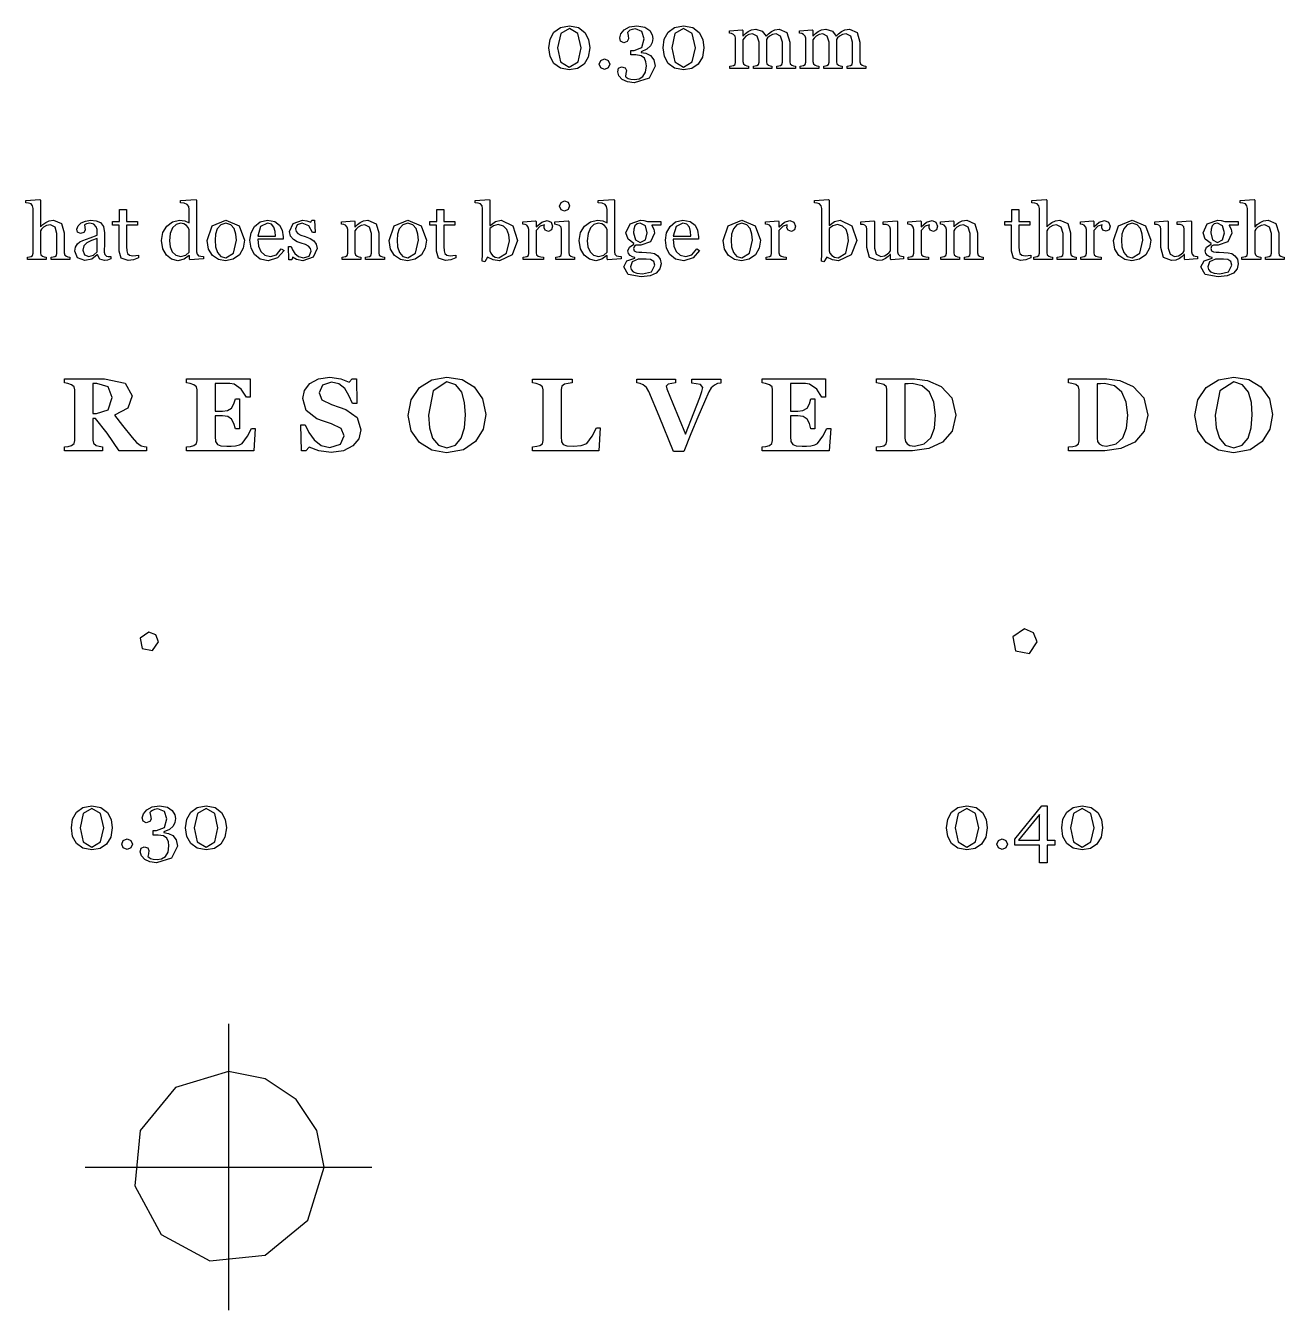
# Model space of a CAD drawing. Extents: x 0 to 118, y 2 to 170.
# Drawn here: x 56.81 to 76.58, y 83.5 to 103.67 of the extents above; entities that cross this region are included whole.
import ezdxf

# ---------------------------------------------------------------- set-up
doc = ezdxf.new("R2010")
doc.units = 0

msp = doc.modelspace()

# ---------------------------------------------------------------- linework, layer by layer
at = {"layer": 'Layer 1', "color": 7}
for points in [[(65.594482, 103.570067), (65.652465, 103.459595), (65.67199, 103.32776), (65.64819, 103.178832), (65.582882, 103.07019), (65.481565, 103.003052), (65.35095, 102.980477), (65.21057, 103.006722), (65.11047, 103.078742), (65.050048, 103.189827), (65.030523, 103.327767), (65.049447, 103.461432), (65.109872, 103.571907), (65.210583, 103.64698), (65.351573, 103.674445), (65.495005, 103.64637), (65.594493, 103.570075), (65.594482, 103.570067)], [(65.53711, 103.32776), (65.48706, 103.552977), (65.352172, 103.632935), (65.215455, 103.552977), (65.165405, 103.32776), (65.213012, 103.10559), (65.350952, 103.021972), (65.488892, 103.10559), (65.53711, 103.32776), (65.53711, 103.32776)], [(66.369017, 102.777222), (66.264038, 102.791872), (66.18225, 102.830325), (66.12915, 102.886477), (66.11085, 102.951785), (66.1255, 103.005495), (66.172498, 103.02992), (66.22804, 103.01162), (66.247565, 102.970725), (66.24084, 102.921287), (66.231065, 102.878562), (66.246315, 102.863912), (66.274392, 102.847437), (66.315285, 102.832787), (66.37571, 102.827287), (66.4459, 102.839487), (66.505715, 102.87855), (66.547217, 102.944467), (66.562467, 103.042735), (66.555142, 103.108042), (66.529507, 103.164195), (66.477627, 103.200815), (66.39523, 103.21424), (66.315275, 103.21424), (66.315275, 103.284432), (66.368375, 103.284432), (66.489835, 103.330817), (66.527068, 103.470587), (66.491057, 103.585335), (66.389128, 103.624397), (66.336637, 103.616472), (66.303677, 103.601822), (66.278655, 103.582897), (66.264005, 103.567647), (66.27438, 103.51943), (66.28048, 103.465717), (66.260955, 103.424825), (66.204802, 103.407125), (66.157195, 103.430325), (66.142545, 103.484037), (66.160245, 103.548732), (66.212735, 103.61038), (66.297575, 103.656765), (66.412932, 103.674465), (66.536833, 103.65189), (66.614348, 103.59818), (66.65219, 103.532872), (66.662565, 103.474277), (66.654015, 103.412633), (66.62594, 103.35587), (66.569177, 103.30338), (66.481285, 103.265537), (66.481285, 103.255762), (66.553917, 103.240512), (66.624107, 103.204502), (66.677207, 103.139805), (66.697958, 103.040318), (66.603965, 102.8505), (66.368977, 102.777257), (66.369017, 102.777222)], [(67.388305, 103.570067), (67.44629, 103.459595), (67.465815, 103.32776), (67.442015, 103.178832), (67.376708, 103.07019), (67.275388, 103.003052), (67.144773, 102.980477), (67.004393, 103.006722), (66.904295, 103.078742), (66.84387, 103.189827), (66.824345, 103.327767), (66.84327, 103.461432), (66.903695, 103.571907), (67.004402, 103.64698), (67.145392, 103.674445), (67.288825, 103.64637), (67.388312, 103.570075), (67.388305, 103.570067)], [(67.330933, 103.32776), (67.280885, 103.552977), (67.145995, 103.632935), (67.009277, 103.552977), (66.959227, 103.32776), (67.006835, 103.10559), (67.144775, 103.021972), (67.282715, 103.10559), (67.330933, 103.32776), (67.330933, 103.32776)], [(68.90503, 103), (68.61145, 103), (68.61145, 103.040283), (68.639527, 103.042783), (68.66516, 103.047657), (68.690185, 103.066582), (68.698735, 103.102595), (68.698735, 103.413262), (68.669437, 103.51092), (68.597417, 103.54571), (68.541265, 103.53656), (68.493047, 103.510925), (68.46314, 103.481627), (68.44544, 103.455992), (68.44544, 103.108702), (68.452765, 103.073302), (68.477787, 103.052552), (68.502812, 103.044002), (68.53272, 103.040352), (68.53272, 103), (68.245245, 103), (68.245245, 103.040283), (68.2721, 103.042783), (68.296525, 103.047657), (68.321547, 103.066582), (68.330097, 103.102595), (68.330097, 103.413262), (68.3008, 103.51092), (68.22878, 103.54571), (68.172627, 103.535935), (68.12441, 103.510302), (68.094502, 103.479785), (68.076202, 103.45476), (68.076202, 103.10991), (68.084752, 103.07512), (68.110387, 103.053745), (68.136632, 103.044595), (68.16654, 103.04032), (68.16654, 103), (67.87418, 103), (67.87418, 103.040283), (67.902867, 103.042783), (67.929112, 103.047657), (67.954137, 103.066582), (67.962687, 103.102595), (67.962687, 103.47674), (67.953537, 103.51153), (67.929137, 103.538385), (67.90045, 103.549985), (67.86505, 103.556085), (67.86505, 103.595757), (68.066465, 103.609182), (68.075015, 103.600632), (68.075015, 103.514575), (68.07929, 103.514575), (68.116522, 103.550585), (68.157415, 103.584155), (68.210517, 103.608555), (68.280097, 103.61833), (68.380805, 103.586592), (68.44123, 103.51091), (68.479682, 103.54814), (68.524237, 103.58293), (68.578557, 103.608565), (68.64875, 103.61834), (68.769597, 103.568292), (68.814155, 103.414482), (68.814155, 103.108697), (68.82148, 103.073297), (68.846505, 103.052547), (68.873972, 103.043997), (68.9051, 103.040347), (68.90503, 103)], [(70.006102, 103), (69.712525, 103), (69.712525, 103.040283), (69.7406, 103.042783), (69.766235, 103.047657), (69.79126, 103.066582), (69.79981, 103.102595), (69.79981, 103.413262), (69.770512, 103.51092), (69.698493, 103.54571), (69.64234, 103.53656), (69.59412, 103.510925), (69.564215, 103.481627), (69.546515, 103.455992), (69.546515, 103.108702), (69.55384, 103.073302), (69.578865, 103.052552), (69.60389, 103.044002), (69.633797, 103.040352), (69.633797, 103), (69.34632, 103), (69.34632, 103.040283), (69.373177, 103.042783), (69.397577, 103.047657), (69.422602, 103.066582), (69.431152, 103.102595), (69.431152, 103.413262), (69.401855, 103.51092), (69.329835, 103.54571), (69.273683, 103.535935), (69.225465, 103.510302), (69.195558, 103.479785), (69.177233, 103.45476), (69.177233, 103.10991), (69.185783, 103.07512), (69.211417, 103.053745), (69.237662, 103.044595), (69.26757, 103.04032), (69.26757, 103), (68.975212, 103), (68.975212, 103.040283), (69.003897, 103.042783), (69.030145, 103.047657), (69.055167, 103.066582), (69.063717, 103.102595), (69.063717, 103.47674), (69.054567, 103.51153), (69.030167, 103.538385), (69.00148, 103.549985), (68.96608, 103.556085), (68.96608, 103.595757), (69.167495, 103.609182), (69.176045, 103.600632), (69.176045, 103.514575), (69.18032, 103.514575), (69.217552, 103.550585), (69.258445, 103.584155), (69.311545, 103.608555), (69.381125, 103.61833), (69.481835, 103.586592), (69.54226, 103.51091), (69.58071, 103.54814), (69.625267, 103.58293), (69.679587, 103.608565), (69.749777, 103.61834), (69.870627, 103.568292), (69.915183, 103.414482), (69.915183, 103.108697), (69.922507, 103.073297), (69.947532, 103.052547), (69.974998, 103.043997), (70.006125, 103.040347), (70.006102, 103)], [(65.98816, 103.07019), (65.963135, 103.011597), (65.90454, 102.987797), (65.845337, 103.011597), (65.820913, 103.07019), (65.845337, 103.128785), (65.90454, 103.153807), (65.963135, 103.128785), (65.98816, 103.07019), (65.98816, 103.07019)], [(57.50824, 100), (57.21283, 100), (57.21283, 100.040283), (57.243958, 100.042783), (57.272033, 100.047657), (57.297058, 100.066582), (57.305608, 100.102595), (57.305608, 100.412042), (57.27509, 100.51092), (57.201847, 100.54571), (57.142645, 100.535335), (57.094428, 100.51091), (57.062688, 100.480393), (57.045588, 100.454758), (57.045588, 100.108688), (57.053513, 100.074508), (57.079148, 100.053758), (57.106613, 100.044607), (57.138353, 100.040332), (57.138353, 100), (56.842943, 100), (56.842943, 100.040283), (56.872238, 100.042783), (56.897873, 100.047657), (56.923508, 100.066582), (56.932058, 100.102595), (56.932058, 100.803277), (56.922283, 100.844782), (56.897858, 100.87591), (56.858795, 100.886885), (56.81424, 100.89176), (56.81424, 100.930822), (57.037018, 100.944872), (57.045568, 100.935722), (57.045568, 100.5158), (57.048068, 100.5158), (57.084688, 100.5512), (57.128023, 100.58416), (57.182345, 100.60856), (57.253145, 100.618335), (57.377047, 100.567067), (57.420382, 100.420582), (57.420382, 100.107473), (57.427707, 100.072682), (57.453342, 100.052532), (57.478367, 100.043982), (57.508275, 100.040333), (57.50824, 100)], [(59.604188, 100.010983), (59.394225, 99.997558), (59.385075, 100.006108), (59.385075, 100.06226), (59.3802, 100.06351), (59.301465, 100.005525), (59.20564, 99.98295), (59.106153, 100.005525), (59.023145, 100.070222), (58.965772, 100.171543), (58.945023, 100.302158), (58.967598, 100.426058), (59.029853, 100.528598), (59.120795, 100.593905), (59.23127, 100.618305), (59.313668, 100.60733), (59.383857, 100.580475), (59.383857, 100.789825), (59.375307, 100.836213), (59.351507, 100.86856), (59.30512, 100.885035), (59.242865, 100.89296), (59.242865, 100.9308), (59.488835, 100.94485), (59.497985, 100.9357), (59.497985, 100.123933), (59.50591, 100.08731), (59.530335, 100.062285), (59.563905, 100.053135), (59.604187, 100.050635), (59.604188, 100.010983)], [(64.53888, 100.301485), (64.45343, 100.073825), (64.255065, 99.981662), (64.15741, 99.996912), (64.067688, 100.037807), (64.022523, 99.967618), (63.98468, 99.976168), (63.988955, 100.08481), (63.990205, 100.20749), (63.990205, 100.803193), (63.98043, 100.844698), (63.95663, 100.874605), (63.917568, 100.886205), (63.874233, 100.891705), (63.874233, 100.930768), (64.09518, 100.944817), (64.10373, 100.935667), (64.10373, 100.538937), (64.108005, 100.537687), (64.190403, 100.598112), (64.278905, 100.618262), (64.464453, 100.530372), (64.538915, 100.30149), (64.53888, 100.301485)], [(65.35553, 100.846558), (65.33233, 100.785522), (65.276178, 100.759888), (65.221855, 100.784312), (65.19928, 100.841075), (65.221855, 100.899668), (65.276178, 100.924693), (65.33294, 100.900893), (65.355515, 100.84657), (65.35553, 100.846558)], [(66.165468, 100.010987), (65.955505, 99.997563), (65.946355, 100.006113), (65.946355, 100.062265), (65.94148, 100.063515), (65.862745, 100.00553), (65.76692, 99.982955), (65.667433, 100.00553), (65.584425, 100.070227), (65.52705, 100.171547), (65.5063, 100.302162), (65.528875, 100.426063), (65.59113, 100.528603), (65.682073, 100.59391), (65.792547, 100.61831), (65.874945, 100.607335), (65.945135, 100.58048), (65.945135, 100.78983), (65.936585, 100.836218), (65.912785, 100.868565), (65.8664, 100.88504), (65.804142, 100.892965), (65.804142, 100.930805), (66.050115, 100.944855), (66.059265, 100.935705), (66.059265, 100.123937), (66.06719, 100.087315), (66.091615, 100.06229), (66.125182, 100.05314), (66.165467, 100.05064), (66.165468, 100.010987)], [(69.864808, 100.301485), (69.779358, 100.073825), (69.580993, 99.981663), (69.483338, 99.996913), (69.393615, 100.037808), (69.34845, 99.967618), (69.310608, 99.976168), (69.314883, 100.08481), (69.316133, 100.20749), (69.316133, 100.803193), (69.306358, 100.844698), (69.282558, 100.874605), (69.243495, 100.886205), (69.20016, 100.891705), (69.20016, 100.930768), (69.421108, 100.944818), (69.429658, 100.935668), (69.429658, 100.538938), (69.433933, 100.537688), (69.51633, 100.598112), (69.60483, 100.618263), (69.790378, 100.530372), (69.86484, 100.30149), (69.864808, 100.301485)], [(73.310243, 100), (73.014832, 100), (73.014832, 100.040283), (73.04596, 100.042783), (73.074035, 100.047657), (73.09906, 100.066582), (73.10761, 100.102595), (73.10761, 100.412042), (73.077092, 100.51092), (73.00385, 100.54571), (72.944645, 100.535335), (72.896427, 100.51091), (72.86469, 100.480393), (72.84759, 100.454758), (72.84759, 100.108688), (72.855515, 100.074508), (72.88115, 100.053758), (72.908615, 100.044607), (72.940352, 100.040332), (72.940352, 100), (72.644942, 100), (72.644942, 100.040283), (72.67424, 100.042783), (72.699875, 100.047657), (72.72551, 100.066582), (72.73406, 100.102595), (72.73406, 100.803277), (72.724285, 100.844782), (72.69986, 100.87591), (72.660797, 100.886885), (72.616242, 100.89176), (72.616242, 100.930822), (72.83902, 100.944872), (72.84757, 100.935722), (72.84757, 100.5158), (72.85007, 100.5158), (72.88669, 100.5512), (72.930025, 100.58416), (72.984347, 100.60856), (73.055147, 100.618335), (73.179047, 100.567067), (73.222382, 100.420582), (73.222382, 100.107473), (73.229707, 100.072682), (73.255342, 100.052532), (73.280367, 100.043982), (73.310275, 100.040333), (73.310243, 100)], [(76.579285, 100), (76.283875, 100), (76.283875, 100.040283), (76.315002, 100.042783), (76.343077, 100.047657), (76.368102, 100.066582), (76.376652, 100.102595), (76.376652, 100.412042), (76.346135, 100.51092), (76.272892, 100.54571), (76.21369, 100.535335), (76.165472, 100.51091), (76.133732, 100.480393), (76.116632, 100.454758), (76.116632, 100.108688), (76.124557, 100.074508), (76.150192, 100.053758), (76.177657, 100.044607), (76.209397, 100.040332), (76.209397, 100), (75.913987, 100), (75.913987, 100.040283), (75.943282, 100.042783), (75.968917, 100.047657), (75.994552, 100.066582), (76.003102, 100.102595), (76.003102, 100.803277), (75.993327, 100.844782), (75.968902, 100.87591), (75.92984, 100.886885), (75.885285, 100.89176), (75.885285, 100.930822), (76.108062, 100.944872), (76.116612, 100.935722), (76.116612, 100.5158), (76.119112, 100.5158), (76.155732, 100.5512), (76.199067, 100.58416), (76.25339, 100.60856), (76.32419, 100.618335), (76.448092, 100.567067), (76.491427, 100.420582), (76.491427, 100.107473), (76.498752, 100.072682), (76.524387, 100.052532), (76.549412, 100.043982), (76.57932, 100.040333), (76.579285, 100)], [(58.58368, 100.026233), (58.508605, 99.998767), (58.421935, 99.987167), (58.315125, 100.02501), (58.284607, 100.133042), (58.284607, 100.540757), (58.175965, 100.540757), (58.175965, 100.59935), (58.287047, 100.59935), (58.287047, 100.786727), (58.398133, 100.786727), (58.398133, 100.59935), (58.570863, 100.59935), (58.570863, 100.540757), (58.399353, 100.540757), (58.399353, 100.204452), (58.401853, 100.140975), (58.415278, 100.09703), (58.444575, 100.070175), (58.497065, 100.061025), (58.54162, 100.063525), (58.583735, 100.07085), (58.58368, 100.026233)], [(63.56659, 100.026218), (63.491515, 99.998752), (63.404845, 99.987152), (63.298035, 100.024995), (63.267517, 100.133027), (63.267517, 100.540742), (63.158875, 100.540742), (63.158875, 100.599335), (63.269957, 100.599335), (63.269957, 100.786712), (63.381042, 100.786712), (63.381042, 100.599335), (63.553773, 100.599335), (63.553773, 100.540742), (63.382263, 100.540742), (63.382263, 100.204437), (63.384763, 100.14096), (63.398187, 100.097015), (63.427485, 100.07016), (63.479975, 100.06101), (63.52453, 100.06351), (63.566645, 100.070835), (63.56659, 100.026218)], [(72.59674, 100.026245), (72.521667, 99.99878), (72.434997, 99.98718), (72.328185, 100.025022), (72.297667, 100.133055), (72.297667, 100.54077), (72.189025, 100.54077), (72.189025, 100.599362), (72.30011, 100.599362), (72.30011, 100.78674), (72.411195, 100.78674), (72.411195, 100.599362), (72.583922, 100.599362), (72.583922, 100.54077), (72.412415, 100.54077), (72.412415, 100.204465), (72.414915, 100.140987), (72.42834, 100.097042), (72.457637, 100.070187), (72.510127, 100.061037), (72.554685, 100.063537), (72.596797, 100.070862), (72.59674, 100.026245)], [(58.15216, 100.010975), (58.101503, 99.9945), (58.052672, 99.987775), (57.97638, 100.00975), (57.940368, 100.075057), (57.936718, 100.075057), (57.851267, 100.00792), (57.742015, 99.98472), (57.63032, 100.026225), (57.586985, 100.134867), (57.59676, 100.197122), (57.626058, 100.246562), (57.66634, 100.27891), (57.713338, 100.30211), (57.824423, 100.34056), (57.937948, 100.384507), (57.937948, 100.444932), (57.934298, 100.47545), (57.920248, 100.518172), (57.885458, 100.557235), (57.82259, 100.574335), (57.7701, 100.56456), (57.73653, 100.545035), (57.74203, 100.509022), (57.74813, 100.465077), (57.728605, 100.426015), (57.675503, 100.408315), (57.630338, 100.429665), (57.616288, 100.478492), (57.635813, 100.532205), (57.687693, 100.57798), (57.754223, 100.606668), (57.830515, 100.618868), (57.919628, 100.611543), (57.989208, 100.581635), (58.036205, 100.51999), (58.05268, 100.420503), (58.05093, 100.265473), (58.04918, 100.118378), (58.057105, 100.080538), (58.08274, 100.056738), (58.111428, 100.050638), (58.15232, 100.050138), (58.15216, 100.010975)], [(59.38385, 100.116573), (59.38385, 100.46875), (59.367975, 100.50293), (59.34051, 100.5365), (59.299005, 100.561523), (59.243465, 100.571898), (59.175715, 100.552973), (59.121395, 100.498653), (59.085383, 100.411372), (59.072558, 100.294795), (59.082333, 100.20141), (59.11529, 100.123897), (59.169613, 100.068965), (59.248958, 100.048215), (59.329525, 100.069565), (59.383845, 100.116562), (59.38385, 100.116573)], [(60.249327, 100.307003), (60.229177, 100.18188), (60.171805, 100.07812), (60.074148, 100.005488), (59.949635, 99.981688), (59.840383, 100.003038), (59.74822, 100.066513), (59.684743, 100.166), (59.661543, 100.298448), (59.74333, 100.52916), (59.958785, 100.618883), (60.166913, 100.533433), (60.24931, 100.306993), (60.249327, 100.307003)], [(60.122985, 100.305753), (60.113835, 100.40219), (60.08637, 100.48886), (60.0351, 100.549285), (59.957585, 100.572485), (59.87702, 100.549285), (59.823307, 100.485808), (59.795842, 100.400968), (59.787917, 100.308805), (59.797067, 100.200163), (59.827585, 100.111663), (59.879465, 100.050018), (59.95759, 100.028043), (60.07844, 100.101895), (60.122995, 100.305753), (60.122985, 100.305753)], [(60.871277, 100.14157), (60.769957, 100.026823), (60.624085, 99.984098), (60.49652, 100.009733), (60.4068, 100.079313), (60.353697, 100.181853), (60.336597, 100.305753), (60.354897, 100.4205), (60.409827, 100.522428), (60.495888, 100.592008), (60.611855, 100.618865), (60.72477, 100.598115), (60.801065, 100.541353), (60.842568, 100.460785), (60.856618, 100.360078), (60.856618, 100.319795), (60.45806, 100.319795), (60.469035, 100.212373), (60.505045, 100.127533), (60.567303, 100.07138), (60.658855, 100.05123), (60.752237, 100.076255), (60.828533, 100.167808), (60.871277, 100.14157)], [(60.73639, 100.371063), (60.73029, 100.444303), (60.71199, 100.50961), (60.673537, 100.555388), (60.610672, 100.573088), (60.50386, 100.519378), (60.458085, 100.371063), (60.73639, 100.371063)], [(61.338195, 100.294768), (61.376647, 100.244108), (61.390072, 100.173918), (61.327207, 100.0372), (61.165465, 99.984098), (61.068417, 100.003023), (61.005552, 100.037813), (60.993352, 99.99814), (60.947575, 99.99814), (60.941475, 100.20749), (60.98359, 100.20749), (61.00434, 100.151948), (61.042792, 100.094575), (61.099555, 100.049408), (61.17463, 100.031108), (61.26496, 100.057353), (61.2967, 100.133648), (61.286325, 100.177593), (61.25703, 100.210553), (61.20759, 100.235575), (61.142282, 100.25815), (61.078195, 100.28135), (61.018382, 100.31675), (60.974437, 100.36924), (60.957337, 100.442483), (61.012267, 100.567605), (61.159362, 100.618875), (61.231385, 100.609725), (61.29181, 100.58775), (61.30586, 100.61949), (61.349805, 100.61949), (61.358955, 100.426008), (61.31684, 100.426008), (61.2613, 100.530988), (61.15815, 100.571883), (61.079415, 100.546858), (61.050727, 100.486433), (61.059877, 100.440658), (61.088565, 100.409528), (61.13434, 100.386328), (61.20331, 100.362528), (61.278995, 100.33262), (61.338197, 100.294778), (61.338195, 100.294768)], [(62.447205, 100), (62.152405, 100), (62.152405, 100.040283), (62.182922, 100.042783), (62.210997, 100.047657), (62.236022, 100.066582), (62.244572, 100.102595), (62.244572, 100.412042), (62.214055, 100.51092), (62.140812, 100.54571), (62.08161, 100.535335), (62.034002, 100.51091), (62.001652, 100.480393), (61.984552, 100.454758), (61.984552, 100.108688), (61.993102, 100.074508), (62.018738, 100.053758), (62.046202, 100.044607), (62.077332, 100.040332), (62.077332, 100), (61.782532, 100), (61.782532, 100.040283), (61.811217, 100.042783), (61.837463, 100.047657), (61.862488, 100.066582), (61.871037, 100.102595), (61.871037, 100.474297), (61.861888, 100.51214), (61.837463, 100.540827), (61.809998, 100.551202), (61.775818, 100.556077), (61.775818, 100.59575), (61.976013, 100.609175), (61.984563, 100.600625), (61.984563, 100.515787), (61.987613, 100.515787), (62.024233, 100.550577), (62.065738, 100.584147), (62.119448, 100.608547), (62.189638, 100.618322), (62.317813, 100.564002), (62.359928, 100.42057), (62.359928, 100.10746), (62.367253, 100.07267), (62.392278, 100.05252), (62.417303, 100.04397), (62.44721, 100.04032), (62.447205, 100)], [(63.107605, 100.307007), (63.087455, 100.181885), (63.030082, 100.078125), (62.932427, 100.005493), (62.807915, 99.981693), (62.698662, 100.003043), (62.6065, 100.066518), (62.543022, 100.166005), (62.519822, 100.298452), (62.601608, 100.529165), (62.817062, 100.618887), (63.025192, 100.533437), (63.10759, 100.306997), (63.107605, 100.307007)], [(62.981262, 100.305757), (62.972113, 100.402195), (62.944645, 100.488865), (62.893377, 100.54929), (62.815863, 100.57249), (62.735295, 100.54929), (62.681585, 100.485812), (62.65412, 100.400972), (62.646195, 100.30881), (62.655345, 100.200167), (62.685862, 100.111667), (62.737742, 100.050022), (62.815867, 100.028047), (62.936717, 100.1019), (62.981272, 100.305757), (62.981262, 100.305757)], [(64.411315, 100.29721), (64.40154, 100.389375), (64.371022, 100.471162), (64.316702, 100.528535), (64.236135, 100.55051), (64.161062, 100.53341), (64.103687, 100.488245), (64.103687, 100.137902), (64.117737, 100.103722), (64.147032, 100.06649), (64.188537, 100.038415), (64.2453, 100.02804), (64.36554, 100.100062), (64.411315, 100.297205), (64.411315, 100.29721)], [(65.088805, 100.524262), (65.073555, 100.46872), (65.026557, 100.44492), (64.974067, 100.46262), (64.956367, 100.501683), (64.958117, 100.526083), (64.962392, 100.548057), (64.895255, 100.524857), (64.829947, 100.45894), (64.829947, 100.108598), (64.837872, 100.073808), (64.864117, 100.053657), (64.90318, 100.044507), (64.945292, 100.040232), (64.945292, 100), (64.62791, 100), (64.62791, 100.040283), (64.656598, 100.042783), (64.682843, 100.047657), (64.707868, 100.066582), (64.716418, 100.102595), (64.716418, 100.474297), (64.707268, 100.51153), (64.682843, 100.540827), (64.655378, 100.551202), (64.621197, 100.556077), (64.621197, 100.59575), (64.821392, 100.609175), (64.829942, 100.600625), (64.829942, 100.515787), (64.832992, 100.515787), (64.91722, 100.59086), (65.002057, 100.616495), (65.064315, 100.59147), (65.088715, 100.524332), (65.088805, 100.524262)], [(65.432435, 100), (65.141297, 100), (65.141297, 100.040283), (65.169982, 100.042783), (65.196227, 100.047657), (65.221252, 100.066582), (65.229802, 100.102595), (65.229802, 100.474297), (65.220652, 100.509697), (65.196227, 100.537165), (65.162657, 100.549365), (65.122375, 100.55609), (65.122375, 100.595762), (65.334777, 100.609187), (65.343327, 100.600637), (65.343327, 100.109915), (65.351252, 100.074515), (65.377497, 100.053765), (65.403742, 100.044615), (65.43243, 100.04034), (65.432435, 100)], [(65.94513, 100.116578), (65.94513, 100.46875), (65.929255, 100.50293), (65.90179, 100.5365), (65.860285, 100.561523), (65.804743, 100.571898), (65.736995, 100.552973), (65.682673, 100.498653), (65.646663, 100.411372), (65.633837, 100.294795), (65.643613, 100.20141), (65.676573, 100.123897), (65.730893, 100.068965), (65.81024, 100.048215), (65.890805, 100.069565), (65.945127, 100.116562), (65.94513, 100.116578)], [(66.739808, 100.062255), (66.77826, 100.009765), (66.79231, 99.937135), (66.773385, 99.855958), (66.71601, 99.789428), (66.618355, 99.744872), (66.477975, 99.728998), (66.273505, 99.76928), (66.205758, 99.885858), (66.254585, 99.984123), (66.379098, 100.023185), (66.379098, 100.031735), (66.341255, 100.04516), (66.307685, 100.064685), (66.28205, 100.094593), (66.272275, 100.137928), (66.29485, 100.19713), (66.36443, 100.244128), (66.36443, 100.253278), (66.273488, 100.32347), (66.24114, 100.423568), (66.304618, 100.563948), (66.46819, 100.61888), (66.522513, 100.61338), (66.578055, 100.59933), (66.788015, 100.59933), (66.788015, 100.540738), (66.646413, 100.540738), (66.646413, 100.537063), (66.679983, 100.479078), (66.690958, 100.416823), (66.62626, 100.282545), (66.476723, 100.227613), (66.40287, 100.227613), (66.373573, 100.209913), (66.358323, 100.175123), (66.371148, 100.140333), (66.402275, 100.124458), (66.44317, 100.118358), (66.491998, 100.116608), (66.56524, 100.112933), (66.631768, 100.109258), (66.68792, 100.095833), (66.7398, 100.062263), (66.739808, 100.062255)], [(66.575013, 100.419313), (66.545715, 100.532837), (66.464538, 100.575563), (66.4151, 100.563362), (66.38214, 100.529792), (66.36444, 100.480965), (66.359565, 100.42298), (66.388863, 100.312507), (66.465768, 100.269782), (66.546333, 100.311897), (66.57502, 100.41932), (66.575013, 100.419313)], [(67.395325, 100.141603), (67.294008, 100.026855), (67.148133, 99.98413), (67.02057, 100.009765), (66.930848, 100.079345), (66.877748, 100.181885), (66.860648, 100.305785), (66.878948, 100.420533), (66.93388, 100.52246), (67.019938, 100.59204), (67.135905, 100.618898), (67.24882, 100.598148), (67.325115, 100.541385), (67.366618, 100.460818), (67.380668, 100.36011), (67.380668, 100.319828), (66.982108, 100.319828), (66.993083, 100.212405), (67.029095, 100.127565), (67.09135, 100.071413), (67.182903, 100.051263), (67.276285, 100.076288), (67.35258, 100.16784), (67.395325, 100.141603)], [(67.260438, 100.371095), (67.254338, 100.444335), (67.236038, 100.509643), (67.197585, 100.55542), (67.13472, 100.57312), (67.027907, 100.51941), (66.982132, 100.371095), (67.260438, 100.371095)], [(68.352968, 100.307008), (68.332818, 100.181885), (68.275445, 100.078125), (68.177788, 100.005493), (68.053275, 99.981693), (67.944023, 100.003043), (67.85186, 100.066518), (67.788383, 100.166005), (67.765183, 100.298453), (67.84697, 100.529165), (68.062425, 100.618887), (68.270555, 100.533438), (68.352953, 100.306998), (68.352968, 100.307008)], [(68.226623, 100.305758), (68.217472, 100.402195), (68.190007, 100.488865), (68.138737, 100.54929), (68.061222, 100.57249), (67.980657, 100.54929), (67.926945, 100.485812), (67.89948, 100.400972), (67.891555, 100.30881), (67.900705, 100.200167), (67.931222, 100.111667), (67.983102, 100.050022), (68.061227, 100.028047), (68.182077, 100.1019), (68.226632, 100.305757), (68.226623, 100.305758)], [(68.901063, 100.524265), (68.885813, 100.468723), (68.838815, 100.444923), (68.786325, 100.462623), (68.768625, 100.501685), (68.770375, 100.526085), (68.77465, 100.54806), (68.70751, 100.52486), (68.642203, 100.458943), (68.642203, 100.1086), (68.650128, 100.07381), (68.676373, 100.05366), (68.715435, 100.04451), (68.75755, 100.040235), (68.75755, 100), (68.440168, 100), (68.440168, 100.040283), (68.468853, 100.042783), (68.495098, 100.047657), (68.520123, 100.066582), (68.528673, 100.102595), (68.528673, 100.474297), (68.519523, 100.51153), (68.495098, 100.540827), (68.467633, 100.551202), (68.433453, 100.556077), (68.433453, 100.59575), (68.633647, 100.609175), (68.642197, 100.600625), (68.642197, 100.515787), (68.645247, 100.515787), (68.729475, 100.59086), (68.814315, 100.616495), (68.87657, 100.59147), (68.900995, 100.524332), (68.901063, 100.524265)], [(69.737243, 100.29721), (69.727468, 100.389375), (69.69695, 100.471163), (69.64263, 100.528535), (69.562062, 100.55051), (69.48699, 100.53341), (69.429617, 100.488245), (69.429617, 100.137903), (69.443667, 100.103723), (69.472965, 100.06649), (69.514467, 100.038415), (69.57123, 100.02804), (69.69147, 100.100063), (69.737245, 100.297205), (69.737243, 100.29721)], [(70.59906, 100.010958), (70.403138, 99.997533), (70.393988, 100.006083), (70.393988, 100.082378), (70.390313, 100.082378), (70.357353, 100.049418), (70.31524, 100.01829), (70.262138, 99.993265), (70.189508, 99.984715), (70.067438, 100.036595), (70.025933, 100.188573), (70.025933, 100.47666), (70.017383, 100.51328), (69.993583, 100.539525), (69.966115, 100.5499), (69.931325, 100.554775), (69.931325, 100.594448), (70.13213, 100.609098), (70.14128, 100.600548), (70.14128, 100.182457), (70.170575, 100.08419), (70.240765, 100.051232), (70.30058, 100.061607), (70.344525, 100.086032), (70.373213, 100.112887), (70.392738, 100.139742), (70.392738, 100.48093), (70.384188, 100.51633), (70.360388, 100.543185), (70.327428, 100.551735), (70.27921, 100.554785), (70.27921, 100.594457), (70.497718, 100.609107), (70.506868, 100.600557), (70.506868, 100.122652), (70.515418, 100.087252), (70.539218, 100.062227), (70.565463, 100.053077), (70.599033, 100.050577), (70.59906, 100.010958)], [(71.133728, 100.524263), (71.118478, 100.46872), (71.07148, 100.44492), (71.01899, 100.46262), (71.00129, 100.501683), (71.00304, 100.526083), (71.007315, 100.548058), (70.940178, 100.524858), (70.87487, 100.45894), (70.87487, 100.108598), (70.882795, 100.073808), (70.90904, 100.053658), (70.948103, 100.044508), (70.990217, 100.040233), (70.990217, 100), (70.672835, 100), (70.672835, 100.040283), (70.701523, 100.042783), (70.727768, 100.047657), (70.75279, 100.066582), (70.76134, 100.102595), (70.76134, 100.474297), (70.75219, 100.51153), (70.72779, 100.540827), (70.700323, 100.551202), (70.666143, 100.556077), (70.666143, 100.59575), (70.86634, 100.609175), (70.87489, 100.600625), (70.87489, 100.515787), (70.87794, 100.515787), (70.96217, 100.59086), (71.047008, 100.616495), (71.109265, 100.59147), (71.13369, 100.524332), (71.133728, 100.524263)], [(71.84967, 100), (71.55487, 100), (71.55487, 100.040283), (71.585388, 100.042783), (71.613465, 100.047657), (71.63849, 100.066582), (71.64704, 100.102595), (71.64704, 100.412042), (71.616523, 100.51092), (71.543283, 100.54571), (71.484077, 100.535335), (71.43647, 100.51091), (71.404122, 100.480393), (71.387023, 100.454758), (71.387023, 100.108688), (71.395573, 100.074508), (71.421205, 100.053758), (71.448673, 100.044607), (71.4798, 100.040332), (71.4798, 100), (71.185, 100), (71.185, 100.040283), (71.213688, 100.042783), (71.239933, 100.047657), (71.264955, 100.066582), (71.273505, 100.102595), (71.273505, 100.474297), (71.264355, 100.51214), (71.239955, 100.540827), (71.212488, 100.551202), (71.178308, 100.556077), (71.178308, 100.59575), (71.378505, 100.609175), (71.387055, 100.600625), (71.387055, 100.515787), (71.390105, 100.515787), (71.426727, 100.550577), (71.46823, 100.584147), (71.521943, 100.608547), (71.592133, 100.618322), (71.720305, 100.564002), (71.76242, 100.42057), (71.76242, 100.10746), (71.769745, 100.07267), (71.79477, 100.05252), (71.819793, 100.04397), (71.8497, 100.04032), (71.84967, 100)], [(73.84491, 100.524293), (73.82966, 100.46875), (73.782665, 100.44495), (73.730173, 100.46265), (73.712473, 100.501713), (73.714223, 100.526113), (73.718498, 100.548088), (73.651358, 100.524888), (73.58605, 100.45897), (73.58605, 100.108628), (73.593975, 100.073838), (73.62022, 100.053688), (73.659283, 100.044538), (73.701398, 100.040262), (73.701398, 100), (73.384015, 100), (73.384015, 100.040283), (73.4127, 100.042783), (73.438945, 100.047657), (73.46397, 100.066582), (73.47252, 100.102595), (73.47252, 100.474297), (73.46337, 100.51153), (73.438945, 100.540827), (73.41148, 100.551202), (73.3773, 100.556077), (73.3773, 100.59575), (73.577495, 100.609175), (73.586045, 100.600625), (73.586045, 100.515787), (73.589095, 100.515787), (73.673322, 100.59086), (73.758162, 100.616495), (73.820417, 100.59147), (73.844842, 100.524332), (73.84491, 100.524293)], [(74.482727, 100.307007), (74.462577, 100.181885), (74.405205, 100.078125), (74.307547, 100.005493), (74.183037, 99.981693), (74.073785, 100.003043), (73.98162, 100.066518), (73.918145, 100.166005), (73.894945, 100.298452), (73.976733, 100.529165), (74.192188, 100.618887), (74.400318, 100.533437), (74.482715, 100.306997), (74.482727, 100.307007)], [(74.356385, 100.305757), (74.347235, 100.402195), (74.319767, 100.488865), (74.268497, 100.54929), (74.190985, 100.57249), (74.110417, 100.54929), (74.056707, 100.485812), (74.02924, 100.400972), (74.021315, 100.30881), (74.030465, 100.200167), (74.060982, 100.111667), (74.112862, 100.050022), (74.190987, 100.028047), (74.311835, 100.1019), (74.356392, 100.305757), (74.356385, 100.305757)], [(75.21515, 100.01096), (75.019225, 99.997535), (75.010075, 100.006085), (75.010075, 100.08238), (75.0064, 100.08238), (74.973442, 100.04942), (74.931327, 100.018293), (74.878227, 99.993268), (74.805595, 99.984718), (74.683525, 100.036597), (74.642022, 100.188575), (74.642022, 100.476663), (74.633472, 100.513283), (74.609673, 100.539528), (74.582207, 100.549903), (74.547417, 100.554778), (74.547417, 100.59445), (74.748222, 100.6091), (74.757373, 100.60055), (74.757373, 100.18246), (74.78667, 100.084192), (74.85686, 100.051235), (74.916675, 100.06161), (74.96062, 100.086035), (74.989307, 100.11289), (75.008832, 100.139745), (75.008832, 100.480932), (75.000282, 100.516332), (74.976483, 100.543187), (74.943523, 100.551737), (74.895305, 100.554787), (74.895305, 100.59446), (75.11381, 100.60911), (75.12296, 100.60056), (75.12296, 100.122655), (75.13151, 100.087255), (75.15531, 100.06223), (75.181555, 100.05308), (75.215125, 100.05058), (75.21515, 100.01096)], [(75.804747, 100.062227), (75.8432, 100.009737), (75.85725, 99.937107), (75.838325, 99.85593), (75.780952, 99.7894), (75.683295, 99.744845), (75.542915, 99.72897), (75.338448, 99.769252), (75.270697, 99.88583), (75.319527, 99.984095), (75.444037, 100.023157), (75.444037, 100.031707), (75.406197, 100.045132), (75.372627, 100.064657), (75.346992, 100.094565), (75.337217, 100.1379), (75.359792, 100.197102), (75.429372, 100.2441), (75.429372, 100.25325), (75.33843, 100.323442), (75.306083, 100.42354), (75.369557, 100.56392), (75.533132, 100.618853), (75.587452, 100.613353), (75.642995, 100.599303), (75.852958, 100.599303), (75.852958, 100.54071), (75.711355, 100.54071), (75.711355, 100.537035), (75.744925, 100.47905), (75.7559, 100.416795), (75.691203, 100.282518), (75.541668, 100.227585), (75.467815, 100.227585), (75.438518, 100.209885), (75.423268, 100.175095), (75.436093, 100.140305), (75.467223, 100.12443), (75.508115, 100.11833), (75.556943, 100.11658), (75.630185, 100.112905), (75.696715, 100.10923), (75.752865, 100.095805), (75.804745, 100.062235), (75.804747, 100.062227)], [(75.639952, 100.419285), (75.610657, 100.53281), (75.52948, 100.575535), (75.480042, 100.563335), (75.447082, 100.529765), (75.429382, 100.480937), (75.424507, 100.422952), (75.453805, 100.31248), (75.530707, 100.269755), (75.611275, 100.31187), (75.63996, 100.419292), (75.639952, 100.419285)], [(57.939148, 100.33324), (57.848205, 100.303333), (57.775573, 100.26671), (57.727355, 100.217273), (57.709655, 100.150135), (57.7359, 100.07567), (57.80365, 100.05187), (57.879945, 100.07262), (57.935485, 100.122668), (57.939148, 100.33324)], [(66.6922, 99.91455), (66.676325, 99.970703), (66.628108, 100.00061), (66.557918, 100.00611), (66.434628, 100.00916), (66.340633, 99.966435), (66.313168, 99.88831), (66.322318, 99.847417), (66.354055, 99.811407), (66.411428, 99.785772), (66.499318, 99.775397), (66.64031, 99.810187), (66.69219, 99.914558), (66.6922, 99.91455)], [(75.75714, 99.914522), (75.741265, 99.970675), (75.693047, 100.000582), (75.622857, 100.006082), (75.499565, 100.009132), (75.40557, 99.966407), (75.378105, 99.888282), (75.387255, 99.84739), (75.418995, 99.81138), (75.476367, 99.785745), (75.564257, 99.77537), (75.705247, 99.81016), (75.757127, 99.91453), (75.75714, 99.914522)], [(58.713653, 97), (58.282013, 97), (58.09555, 97.27295), (57.911468, 97.507812), (57.867827, 97.507812), (57.867827, 97.165832), (57.878152, 97.117432), (57.919412, 97.084107), (57.966228, 97.070607), (58.02177, 97.061882), (58.02177, 97), (57.421123, 97), (57.421123, 97.06189), (57.481425, 97.06824), (57.53538, 97.07934), (57.575845, 97.11108), (57.58617, 97.161068), (57.58617, 97.955318), (57.577445, 98.002925), (57.535393, 98.03625), (57.47509, 98.0537), (57.421135, 98.064025), (57.421135, 98.125915), (58.052728, 98.125915), (58.374078, 98.059265), (58.484368, 97.859315), (58.41613, 97.668885), (58.20983, 97.557007), (58.335198, 97.395142), (58.48516, 97.207092), (58.55181, 97.13092), (58.62719, 97.076172), (58.67321, 97.066647), (58.713675, 97.061897), (58.713653, 97)], [(58.17331, 97.837097), (58.109833, 98.001342), (57.930513, 98.05371), (57.867828, 98.05371), (57.867828, 97.582397), (57.92813, 97.582397), (58.10904, 97.643492), (58.17331, 97.837097), (58.17331, 97.837097)], [(60.339998, 97.838597), (60.279693, 97.838597), (60.200348, 97.968722), (60.08847, 98.046482), (60.02182, 98.052832), (59.951995, 98.054332), (59.788543, 98.054332), (59.788543, 97.619517), (59.904388, 97.619517), (59.983735, 97.629842), (60.048798, 97.669515), (60.085298, 97.733785), (60.109898, 97.813925), (60.1702, 97.813925), (60.1702, 97.344197), (60.109898, 97.344197), (60.085298, 97.42751), (60.048798, 97.497335), (59.986908, 97.536215), (59.904388, 97.547315), (59.788543, 97.547315), (59.788543, 97.222792), (59.795693, 97.14186), (59.824258, 97.096632), (59.878213, 97.076807), (59.972633, 97.072057), (60.039283, 97.072807), (60.10752, 97.077557), (60.16941, 97.089457), (60.21305, 97.112457), (60.298745, 97.230682), (60.361428, 97.350495), (60.41935, 97.350495), (60.397917, 97), (59.341828, 97), (59.341828, 97.06189), (59.40213, 97.06824), (59.456085, 97.07934), (59.496552, 97.11108), (59.506878, 97.161068), (59.506878, 97.955318), (59.498153, 98.00213), (59.4561, 98.03625), (59.398178, 98.0537), (59.341843, 98.064025), (59.341843, 98.125915), (60.340013, 98.125915), (60.339998, 97.838597)], [(61.61087, 96.96976), (61.41806, 96.995152), (61.267303, 97.055455), (61.212555, 97), (61.14511, 97), (61.134785, 97.407043), (61.203023, 97.407043), (61.26174, 97.28485), (61.34426, 97.1698), (61.45217, 97.083313), (61.59261, 97.049988), (61.75765, 97.102355), (61.815572, 97.235658), (61.766377, 97.345948), (61.61562, 97.423705), (61.492635, 97.46338), (61.3879, 97.500673), (61.218893, 97.630005), (61.164145, 97.818055), (61.192708, 97.944215), (61.276023, 98.05371), (61.410115, 98.127503), (61.58785, 98.156068), (61.763205, 98.129883), (61.891745, 98.078308), (61.940145, 98.125915), (62.009175, 98.125915), (62.015525, 97.741883), (61.947288, 97.741883), (61.890953, 97.868043), (61.82351, 97.975953), (61.733848, 98.04895), (61.61483, 98.07672), (61.474388, 98.02832), (61.420433, 97.908508), (61.467248, 97.798218), (61.61483, 97.72284), (61.734643, 97.683168), (61.843345, 97.64508), (62.017908, 97.522095), (62.07821, 97.32849), (62.04409, 97.187255), (61.95205, 97.073793), (61.80526, 96.996825), (61.610863, 96.969848), (61.61087, 96.96976)], [(63.85849, 98.000462), (63.990205, 97.81638), (64.039398, 97.570408), (63.998138, 97.336337), (63.87912, 97.145115), (63.687103, 97.014988), (63.42447, 96.968968), (63.191985, 97.009435), (62.999175, 97.126865), (62.868255, 97.310155), (62.819855, 97.550573), (62.866668, 97.80051), (62.996795, 97.99332), (63.1904, 98.113925), (63.430023, 98.156773), (63.666473, 98.115513), (63.85849, 98.000463), (63.85849, 98.000462)], [(63.654573, 97.195103), (63.706145, 97.358555), (63.72202, 97.564855), (63.707745, 97.75449), (63.660933, 97.91953), (63.570478, 98.035375), (63.430035, 98.079015), (63.211835, 97.94254), (63.13725, 97.558507), (63.153125, 97.359347), (63.2047, 97.195897), (63.295153, 97.085605), (63.43004, 97.046727), (63.564927, 97.0864), (63.65459, 97.195102), (63.654573, 97.195103)], [(65.834748, 97.360935), (65.812523, 96.999912), (64.775475, 96.999912), (64.775475, 97.061802), (64.840537, 97.068952), (64.889732, 97.079277), (64.929405, 97.110222), (64.940505, 97.161005), (64.940505, 97.955255), (64.93178, 98.002067), (64.889727, 98.036187), (64.830217, 98.053637), (64.77547, 98.063962), (64.77547, 98.125852), (65.393572, 98.125852), (65.393572, 98.063962), (65.33327, 98.056812), (65.27376, 98.044912), (65.2325, 98.01238), (65.222175, 97.963187), (65.222175, 97.222892), (65.229325, 97.140372), (65.257095, 97.095937), (65.314225, 97.076112), (65.41658, 97.072137), (65.539567, 97.079287), (65.626052, 97.112612), (65.708572, 97.226078), (65.77681, 97.360965), (65.834748, 97.360935)], [(67.730865, 98.062353), (67.680878, 98.052828), (67.631683, 98.030603), (67.578523, 97.987758), (67.542023, 97.925867), (67.472993, 97.765587), (67.37143, 97.526758), (67.26114, 97.262538), (67.148467, 96.987208), (66.988982, 96.987208), (66.762847, 97.540248), (66.600982, 97.930627), (66.565277, 97.990138), (66.511322, 98.03219), (66.463715, 98.052815), (66.408965, 98.063915), (66.408965, 98.125805), (67.019135, 98.125805), (67.019135, 98.065502), (66.902497, 98.043277), (66.872345, 98.014715), (66.874845, 97.995665), (66.88357, 97.969482), (66.975612, 97.740967), (67.173182, 97.258545), (67.306483, 97.59259), (67.400113, 97.8338), (67.432643, 97.928222), (67.446142, 97.994872), (67.409642, 98.036925), (67.274755, 98.062317), (67.274755, 98.125792), (67.730992, 98.125792), (67.730865, 98.062353)], [(69.37625, 97.838598), (69.315948, 97.838598), (69.236603, 97.968723), (69.124725, 98.046483), (69.058075, 98.052833), (68.98825, 98.054333), (68.824798, 98.054333), (68.824798, 97.619518), (68.940642, 97.619518), (69.01999, 97.629842), (69.085052, 97.669515), (69.121552, 97.733785), (69.146152, 97.813925), (69.206457, 97.813925), (69.206457, 97.344197), (69.146152, 97.344197), (69.121552, 97.42751), (69.085052, 97.497335), (69.023162, 97.536215), (68.940642, 97.547315), (68.824797, 97.547315), (68.824797, 97.222792), (68.831947, 97.14186), (68.860512, 97.096632), (68.914467, 97.076807), (69.008887, 97.072057), (69.075537, 97.072807), (69.143775, 97.077557), (69.205665, 97.089457), (69.249305, 97.112457), (69.335, 97.230682), (69.397682, 97.350495), (69.455605, 97.350495), (69.434173, 97), (68.378083, 97), (68.378083, 97.06189), (68.438385, 97.06824), (68.49234, 97.07934), (68.532808, 97.11108), (68.543133, 97.161068), (68.543133, 97.955318), (68.534408, 98.00213), (68.492355, 98.03625), (68.434433, 98.0537), (68.378098, 98.064025), (68.378098, 98.125915), (69.376265, 98.125915), (69.37625, 97.838598)], [(71.189058, 98.009983), (71.355683, 97.829868), (71.41916, 97.555333), (71.36203, 97.306188), (71.212068, 97.133213), (70.995453, 97.032445), (70.74234, 97), (70.175017, 97), (70.175017, 97.06189), (70.238495, 97.06664), (70.289275, 97.076165), (70.32895, 97.107903), (70.34005, 97.157098), (70.34005, 97.955315), (70.329725, 98.003715), (70.289258, 98.03942), (70.224988, 98.05767), (70.173415, 98.06402), (70.173415, 98.12591), (70.772475, 98.12591), (70.97798, 98.10131), (71.18904, 98.010063), (71.189058, 98.009983)], [(71.02719, 97.203038), (71.083528, 97.353795), (71.101778, 97.556125), (71.077978, 97.760045), (71.008153, 97.91715), (70.893103, 98.017918), (70.737585, 98.053623), (70.674108, 98.052123), (70.62174, 98.050623), (70.62174, 97.19607), (70.62889, 97.145288), (70.655075, 97.107203), (70.699508, 97.081018), (70.769333, 97.072293), (70.923263, 97.105618), (71.027205, 97.203213), (71.02719, 97.203038)], [(74.206878, 98.009983), (74.373505, 97.829868), (74.43698, 97.555333), (74.379853, 97.306188), (74.22989, 97.133213), (74.013275, 97.032445), (73.760163, 97), (73.19284, 97), (73.19284, 97.06189), (73.256318, 97.06664), (73.307098, 97.076165), (73.34677, 97.107903), (73.35787, 97.157098), (73.35787, 97.955315), (73.347545, 98.003715), (73.307078, 98.03942), (73.242808, 98.05767), (73.191233, 98.06402), (73.191233, 98.12591), (73.790293, 98.12591), (73.9958, 98.10131), (74.206857, 98.010063), (74.206878, 98.009983)], [(74.045013, 97.203038), (74.10135, 97.353795), (74.1196, 97.556125), (74.0958, 97.760045), (74.025975, 97.91715), (73.910925, 98.017918), (73.755408, 98.053623), (73.69193, 98.052123), (73.639563, 98.050623), (73.639563, 97.19607), (73.646713, 97.145288), (73.672898, 97.107203), (73.71733, 97.081018), (73.787155, 97.072293), (73.941085, 97.105618), (74.045028, 97.203213), (74.045013, 97.203038)], [(76.213288, 98.000463), (76.345, 97.81638), (76.394195, 97.570408), (76.352935, 97.336338), (76.233918, 97.145115), (76.0419, 97.014988), (75.779268, 96.968968), (75.546783, 97.009435), (75.353973, 97.126865), (75.223053, 97.310155), (75.174653, 97.550573), (75.221465, 97.80051), (75.351593, 97.99332), (75.545198, 98.113925), (75.78482, 98.156773), (76.02127, 98.115513), (76.213288, 98.000463), (76.213288, 98.000463)], [(76.00937, 97.195103), (76.060943, 97.358555), (76.076818, 97.564855), (76.062543, 97.75449), (76.01573, 97.91953), (75.925275, 98.035375), (75.784832, 98.079015), (75.566632, 97.94254), (75.492047, 97.558508), (75.507922, 97.359347), (75.559497, 97.195898), (75.64995, 97.085605), (75.784837, 97.046728), (75.919725, 97.0864), (76.009388, 97.195103), (76.00937, 97.195103)], [(58.75, 94.15), (58.611418, 94.057403), (58.643934, 93.893934), (58.807403, 93.861418), (58.9, 94), (58.856066, 94.106066), (58.75, 94.15), (58.75, 94.15)], [(72.5, 94.2), (72.315224, 94.076537), (72.358579, 93.858579), (72.576537, 93.815224), (72.7, 94), (72.641421, 94.141421), (72.5, 94.2), (72.5, 94.2)], [(58.096313, 91.320067), (58.154298, 91.209595), (58.173823, 91.07776), (58.150023, 90.928832), (58.084715, 90.82019), (57.983395, 90.753052), (57.85278, 90.730477), (57.7124, 90.756722), (57.612303, 90.828742), (57.551878, 90.939827), (57.532353, 91.077767), (57.551278, 91.211432), (57.611703, 91.321907), (57.71241, 91.39698), (57.8534, 91.424445), (57.996833, 91.39637), (58.09632, 91.320075), (58.096313, 91.320067)], [(58.87085, 90.527222), (58.76587, 90.541872), (58.684083, 90.580325), (58.630983, 90.636477), (58.612658, 90.701785), (58.627308, 90.755495), (58.674305, 90.77992), (58.729845, 90.76162), (58.74937, 90.720725), (58.742645, 90.671287), (58.73287, 90.628562), (58.74812, 90.613912), (58.776195, 90.597437), (58.817088, 90.582787), (58.877513, 90.577287), (58.947705, 90.589487), (59.007518, 90.62855), (59.049023, 90.694467), (59.064273, 90.792735), (59.056948, 90.858042), (59.031313, 90.914195), (58.979433, 90.950815), (58.897035, 90.96424), (58.817078, 90.96424), (58.817078, 91.034432), (58.87018, 91.034432), (58.99164, 91.080817), (59.02887, 91.220587), (58.99286, 91.335335), (58.89093, 91.374397), (58.83844, 91.366472), (58.805483, 91.351822), (58.780458, 91.332897), (58.765808, 91.317647), (58.776183, 91.26943), (58.782283, 91.215717), (58.762758, 91.174825), (58.706605, 91.157125), (58.658998, 91.180325), (58.644348, 91.234037), (58.662048, 91.298732), (58.714538, 91.36038), (58.799375, 91.406765), (58.914733, 91.424465), (59.038635, 91.40189), (59.116148, 91.34818), (59.15399, 91.282872), (59.164365, 91.224277), (59.155815, 91.162633), (59.127738, 91.10587), (59.070975, 91.05338), (58.983085, 91.015537), (58.983085, 91.005762), (59.055715, 90.990512), (59.125908, 90.954502), (59.179008, 90.889805), (59.199758, 90.790318), (59.105763, 90.6005), (58.870778, 90.527257), (58.87085, 90.527222)], [(59.890138, 91.320067), (59.94812, 91.209595), (59.967645, 91.07776), (59.943845, 90.928832), (59.878538, 90.82019), (59.77722, 90.753052), (59.646605, 90.730477), (59.506222, 90.756722), (59.406125, 90.828742), (59.3457, 90.939827), (59.326175, 91.077767), (59.3451, 91.211432), (59.405525, 91.321907), (59.506233, 91.39698), (59.647225, 91.424445), (59.790658, 91.39637), (59.890145, 91.320075), (59.890138, 91.320067)], [(71.838072, 91.320067), (71.896057, 91.209595), (71.915582, 91.07776), (71.891783, 90.928832), (71.826475, 90.82019), (71.725155, 90.753052), (71.59454, 90.730477), (71.45416, 90.756722), (71.354062, 90.828742), (71.293638, 90.939827), (71.274113, 91.077767), (71.293037, 91.211432), (71.353462, 91.321907), (71.45417, 91.39698), (71.595162, 91.424445), (71.738595, 91.39637), (71.83808, 91.320075), (71.838072, 91.320067)], [(72.97699, 90.80494), (72.853087, 90.80494), (72.853087, 90.52723), (72.7359, 90.52723), (72.7359, 90.80494), (72.345275, 90.80494), (72.345275, 90.898933), (72.773132, 91.420785), (72.853087, 91.420785), (72.853087, 90.884895), (72.97699, 90.884895), (72.97699, 90.80494)], [(73.648377, 91.320075), (73.70636, 91.209603), (73.725885, 91.077768), (73.702085, 90.92884), (73.636777, 90.820198), (73.53546, 90.75306), (73.404842, 90.730485), (73.264462, 90.75673), (73.164365, 90.82875), (73.10394, 90.939835), (73.084415, 91.077775), (73.10334, 91.21144), (73.163765, 91.321915), (73.264472, 91.396987), (73.405465, 91.424453), (73.548897, 91.396377), (73.648385, 91.320082), (73.648377, 91.320075)], [(58.03894, 91.07776), (57.988893, 91.302977), (57.854005, 91.382935), (57.717285, 91.302977), (57.667238, 91.07776), (57.714843, 90.85559), (57.852783, 90.771972), (57.990723, 90.85559), (58.03894, 91.07776), (58.03894, 91.07776)], [(59.832763, 91.07776), (59.782715, 91.302977), (59.647828, 91.382935), (59.511108, 91.302977), (59.46106, 91.07776), (59.508668, 90.85559), (59.646608, 90.771972), (59.784545, 90.85559), (59.832763, 91.07776), (59.832763, 91.07776)], [(71.7807, 91.07776), (71.730652, 91.302977), (71.595765, 91.382935), (71.459045, 91.302977), (71.408997, 91.07776), (71.456605, 90.85559), (71.594542, 90.771972), (71.732482, 90.85559), (71.7807, 91.07776), (71.7807, 91.07776)], [(72.7359, 90.884895), (72.7359, 91.284675), (72.40631, 90.884895), (72.7359, 90.884895)], [(73.591002, 91.077768), (73.540955, 91.302985), (73.406067, 91.382943), (73.269347, 91.302985), (73.2193, 91.077768), (73.266907, 90.855598), (73.404845, 90.77198), (73.542785, 90.855598), (73.591002, 91.077768), (73.591002, 91.077768)], [(58.48999, 90.82019), (58.464965, 90.761597), (58.406373, 90.737797), (58.347168, 90.761597), (58.322768, 90.82019), (58.347168, 90.878785), (58.406373, 90.903807), (58.464965, 90.878785), (58.48999, 90.82019), (58.48999, 90.82019)], [(72.23175, 90.82019), (72.206725, 90.761597), (72.148132, 90.737797), (72.088927, 90.761597), (72.064527, 90.82019), (72.088927, 90.878785), (72.148132, 90.903807), (72.206725, 90.878785), (72.23175, 90.82019), (72.23175, 90.82019)], [(60, 88), (60, 83.5)], [(60, 87.25), (59.166645, 86.997204), (58.614181, 86.324025), (58.528822, 85.457365), (58.93934, 84.68934), (59.707365, 84.278822), (60.574025, 84.364181), (61.247204, 84.916645), (61.5, 85.75), (61.385819, 86.324025), (61.06066, 86.81066), (60.574025, 87.135819), (60, 87.25), (60, 87.25)], [(57.75, 85.75), (62.25, 85.75)]]:
    msp.add_lwpolyline(points, dxfattribs=at)

doc.saveas('drawing.dxf')
